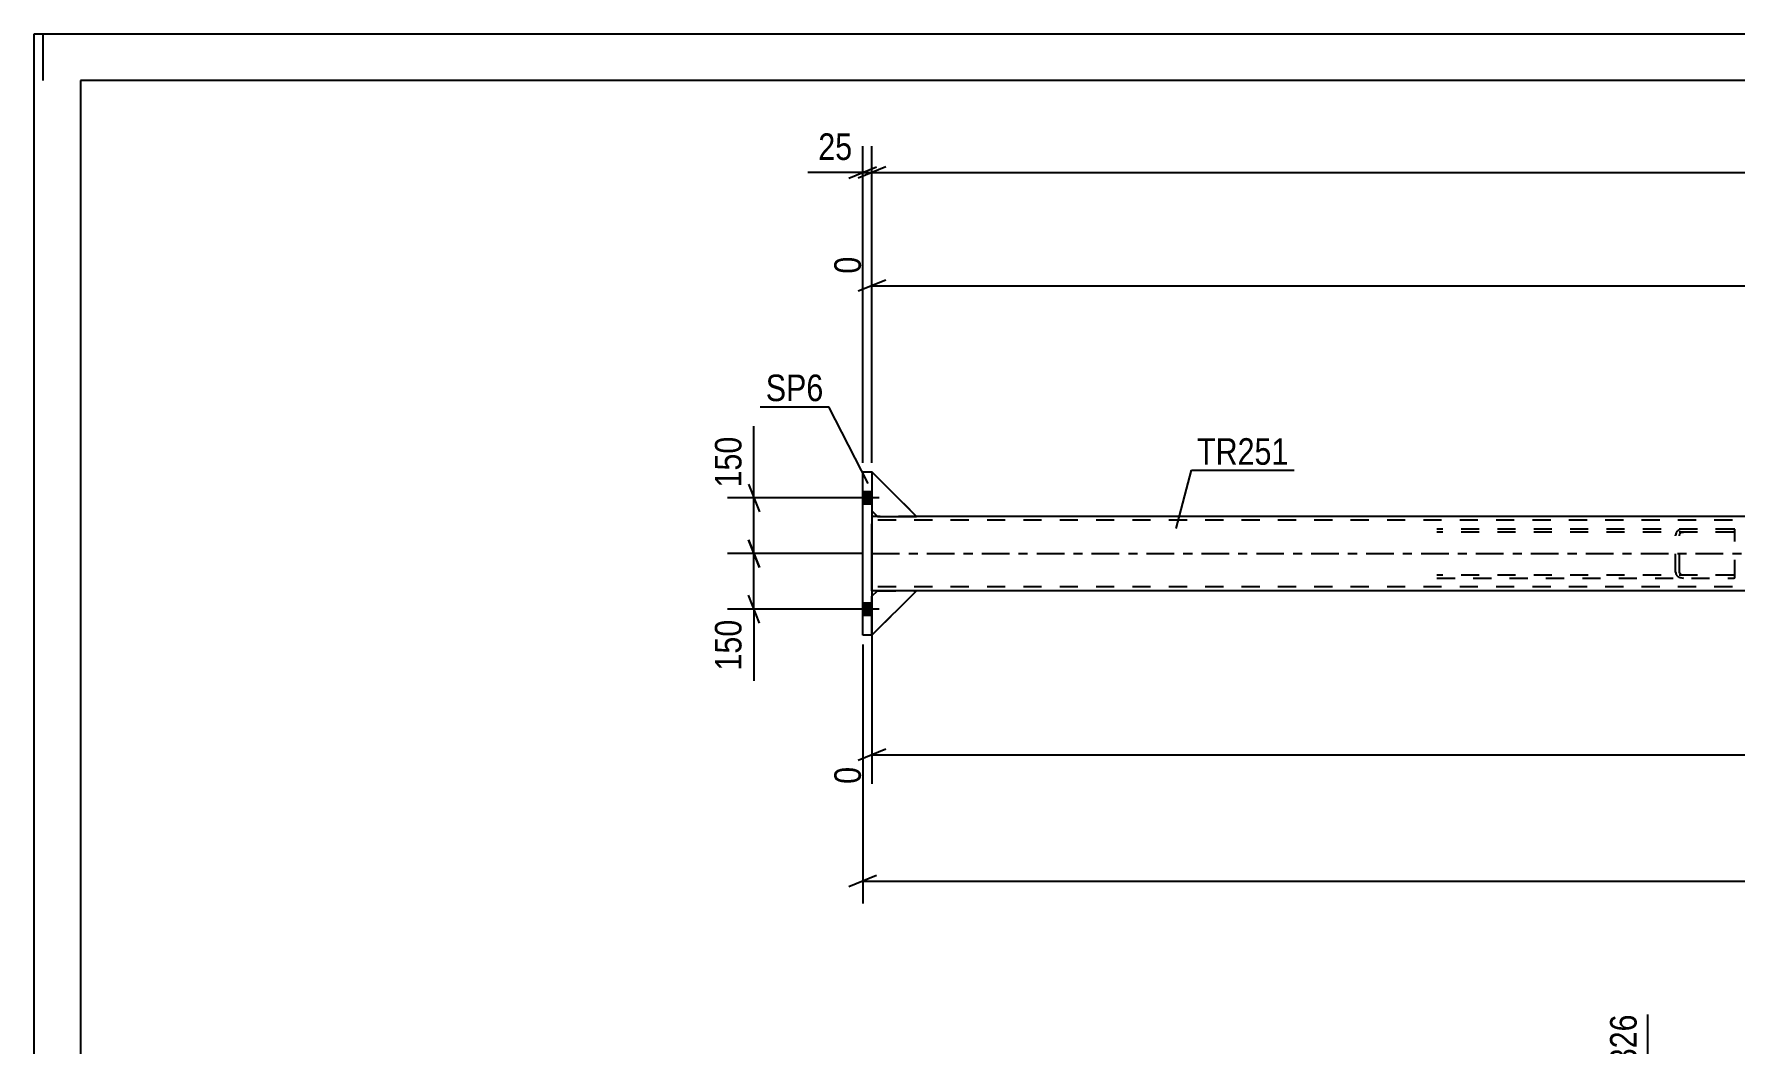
# Model space of a CAD drawing. Header units: millimetres. Extents: x -81 to 760, y -449 to 145.
# Drawn here: x -80.9 to 102.4, y 36.4 to 145.3 of the extents above; entities that cross this region are included whole.
import ezdxf

# ---------------------------------------------------------------- set-up
doc = ezdxf.new("R2010")
doc.units = ezdxf.units.MM
doc.linetypes.add('DXK_LINE_DOT2', pattern=[3.9198, 1.9599, -1.9599])
doc.linetypes.add('DXK_LINE_DOT3', pattern=[5.9187, 2.979, -0.9799, 0.9799, -0.9799])
doc.styles.add('Arial Narrow', font='ARIALN.TTF', dxfattribs={"height": 0.2})

# ---------------------------------------------------------------- blocks, each defined once
blk = doc.blocks.new('Unknown-122569792-1134')
at = {"color": 5, "linetype": 'Continuous'}
for p, q in [((760.08, 145.34), (-80.92, 145.34)), ((-80.92, 145.34), (-80.92, -448.66)), ((-79.92, 140.34), (-79.92, 145.34)), ((755.08, 140.34), (-75.92, 140.34)), ((-75.92, 140.34), (-75.92, -443.66))]:
    blk.add_line(p, q, dxfattribs=at)
blk = doc.blocks.new('Part-122569792-2342 - 2275')
at = {"color": 7, "linetype": 'DXK_LINE_DOT2'}
for p, q in [((9.41, 84.71), (10.01, 85.31)), ((14.21, 85.31), (9.41, 80.51)), ((9.41, 80.51), (9.41, 84.71)), ((10.01, 85.31), (14.21, 85.31))]:
    blk.add_line(p, q, dxfattribs=at)
blk = doc.blocks.new('Part-122569792-2420 - 2275')
at = {"color": 2, "linetype": 'Continuous'}
for p, q in [((10.01, 93.31), (9.41, 93.31)), ((9.41, 86.11), (9.41, 92.51)), ((219.75, 93.31), (14.21, 93.31)), ((10.01, 85.31), (9.41, 85.31)), ((219.75, 85.31), (14.21, 85.31))]:
    blk.add_line(p, q, dxfattribs=at)
at = {"color": 7, "linetype": 'DXK_LINE_DOT2'}
for p, q in [((9.41, 93.31), (9.41, 92.51)), ((9.41, 93.31), (9.41, 93.08)), ((580.38, 92.91), (9.41, 92.91)), ((14.21, 93.31), (10.01, 93.31)), ((9.41, 85.31), (9.41, 86.11)), ((580.38, 85.71), (9.41, 85.71)), ((14.21, 85.31), (10.01, 85.31))]:
    blk.add_line(p, q, dxfattribs=at)
at = {"color": 7, "linetype": 'DXK_LINE_DOT3'}
blk.add_line((9.41, 89.31), (580.38, 89.31), dxfattribs=at)
blk = doc.blocks.new('Part-122569792-2344 - 2275')
at = {"color": 7, "linetype": 'DXK_LINE_DOT2'}
for p, q in [((9.41, 84.71), (10.01, 85.31)), ((14.21, 85.31), (9.41, 80.51)), ((9.41, 80.51), (9.41, 84.71)), ((10.01, 85.31), (14.21, 85.31))]:
    blk.add_line(p, q, dxfattribs=at)
blk = doc.blocks.new('Bolt-122569792-2301 - 2275')
at = {"linetype": 'Continuous'}
for points in [[(8.41, 95.97), (8.41, 94.65), (9.41, 94.65), (9.41, 95.97)], [(8.41, 95.97), (8.41, 94.65), (9.41, 94.65), (9.41, 95.97)], [(8.41, 83.97), (8.41, 82.65), (9.41, 82.65), (9.41, 83.97)], [(8.41, 83.97), (8.41, 82.65), (9.41, 82.65), (9.41, 83.97)]]:
    blk.add_hatch(color=1, dxfattribs=at).paths.add_polyline_path(points)
at = {"color": 1, "linetype": 'Continuous'}
for p, q in [((9.41, 95.97), (8.41, 95.97)), ((9.41, 95.97), (8.41, 95.97)), ((10.17, 95.31), (5.41, 95.31)), ((10.17, 95.31), (5.41, 95.31)), ((9.41, 94.65), (8.41, 94.65)), ((9.41, 94.65), (8.41, 94.65)), ((10.17, 83.31), (5.41, 83.31)), ((10.17, 83.31), (5.41, 83.31)), ((9.41, 83.97), (8.41, 83.97)), ((9.41, 83.97), (8.41, 83.97)), ((9.41, 82.65), (8.41, 82.65)), ((9.41, 82.65), (8.41, 82.65))]:
    blk.add_line(p, q, dxfattribs=at)
blk = doc.blocks.new('Part-122569792-2316 - 2275')
at = {"color": 2, "linetype": 'Continuous'}
for p, q in [((14.21, 93.31), (9.41, 98.11)), ((9.41, 98.11), (9.41, 93.91)), ((9.41, 93.91), (10.01, 93.31)), ((10.01, 93.31), (14.21, 93.31))]:
    blk.add_line(p, q, dxfattribs=at)
blk = doc.blocks.new('Part-122569792-2317 - 2275')
at = {"color": 7, "linetype": 'DXK_LINE_DOT2'}
for p, q in [((14.21, 93.31), (9.41, 98.11)), ((9.41, 98.11), (9.41, 93.91)), ((9.41, 93.91), (10.01, 93.31)), ((10.01, 93.31), (14.21, 93.31))]:
    blk.add_line(p, q, dxfattribs=at)
blk = doc.blocks.new('Part-122569792-2468 - 2275')
at = {"color": 7, "linetype": 'DXK_LINE_DOT2'}
for p, q in [((102.3, 91.95), (70.3, 91.95)), ((96.88, 91.95), (96.54, 91.9)), ((102.43, 91.93), (102.3, 91.95)), ((102.43, 86.69), (102.43, 91.93)), ((102.3, 91.63), (70.3, 91.63)), ((96.08, 91.55), (96.01, 91.31)), ((96.01, 87.31), (96.01, 91.31)), ((96.44, 91.31), (96.48, 91.43)), ((96.44, 87.31), (96.44, 91.31)), ((96.71, 91.61), (96.88, 91.63)), ((102.3, 91.63), (102.43, 91.61)), ((102.3, 86.99), (70.3, 86.99)), ((70.3, 86.67), (102.3, 86.67)), ((96.01, 87.31), (96.08, 87.07)), ((96.48, 87.19), (96.44, 87.31)), ((96.54, 86.72), (96.88, 86.67)), ((96.88, 86.99), (96.71, 87.01)), ((102.3, 86.99), (102.43, 87.01)), ((102.3, 86.67), (102.43, 86.69))]:
    blk.add_line(p, q, dxfattribs=at)
for centre, radius, start, end in [((96.75, 91.14), 0.792, 104.8339, 148.022), ((96.81, 91.22), 0.396, 104.8339, 148.022), ((96.75, 87.48), 0.792, 211.978, 255.1661), ((96.81, 87.4), 0.396, 211.978, 255.1661)]:
    blk.add_arc(centre, radius, start, end, dxfattribs=at)
blk = doc.blocks.new('Part-122569792-2343 - 2275')
at = {"color": 2, "linetype": 'Continuous'}
for p, q in [((9.41, 84.71), (10.01, 85.31)), ((14.21, 85.31), (9.41, 80.51)), ((9.41, 80.51), (9.41, 84.71)), ((14.21, 85.31), (10.01, 85.31))]:
    blk.add_line(p, q, dxfattribs=at)
blk = doc.blocks.new('Part-122569792-2345 - 2275')
at = {"color": 7, "linetype": 'DXK_LINE_DOT2'}
for p, q in [((14.21, 93.31), (9.41, 98.11)), ((9.41, 98.11), (9.41, 93.91)), ((9.41, 93.91), (10.01, 93.31)), ((10.01, 93.31), (14.21, 93.31))]:
    blk.add_line(p, q, dxfattribs=at)
blk = doc.blocks.new('Part-122569792-2436 - 2275')
at = {"color": 2, "linetype": 'Continuous'}
for p, q in [((8.41, 80.51), (8.41, 98.11)), ((8.41, 98.11), (9.41, 98.11)), ((9.41, 98.11), (9.41, 80.51)), ((9.41, 80.51), (8.41, 80.51))]:
    blk.add_line(p, q, dxfattribs=at)
blk = doc.blocks.new('StraightDimension-122569792-8918 - 3516')
at = {"color": 7, "linetype": 'Continuous'}
for p, q in [((93.03, -5), (93.03, 39.62)), ((98.31, -5), (98.31, 35.12)), ((91.53, 25.91), (94.53, 27.11)), ((93.03, 26.51), (98.31, 26.51)), ((99.81, 27.11), (96.81, 25.91))]:
    blk.add_line(p, q, dxfattribs=at)
at = {"color": 0, "linetype": 'Continuous'}
blk.add_wipeout([(97.71, 35.72), (93.51, 35.72), (93.51, 27.21), (97.71, 27.21)], dxfattribs=at)
at = {"color": 0}
blk.add_wipeout([(99.01, 21.56), (99.01, 25.76), (92.32, 25.76), (92.32, 21.56)], dxfattribs=at)
at = {"color": 3, "linetype": 'Continuous', "style": 'Arial Narrow'}
blk.add_text('2458', height=2.863, rotation=90.0002, dxfattribs=at).set_placement((97.11, 27.81))
at = {"color": 3, "style": 'Arial Narrow'}
blk.add_text('132', height=2.863, dxfattribs=at).set_placement((92.92, 22.16))
blk = doc.blocks.new('StraightDimension-122569792-8919 - 3516')
at = {"color": 7, "linetype": 'Continuous'}
for p, q in [((93.03, -5), (93.03, 39.62)), ((86.6, -5), (86.6, 35.12)), ((85.1, 25.91), (88.1, 27.11)), ((86.6, 26.51), (93.03, 26.51)), ((94.53, 27.11), (91.53, 25.91))]:
    blk.add_line(p, q, dxfattribs=at)
at = {"color": 0}
blk.add_wipeout([(93.16, 27.26), (93.16, 31.46), (86.47, 31.46), (86.47, 27.26)], dxfattribs=at)
at = {"color": 3, "style": 'Arial Narrow'}
blk.add_text('161', height=2.863, dxfattribs=at).set_placement((87.07, 27.86))
at = {"color": 0, "linetype": 'Continuous'}
blk.add_wipeout([(92.43, 40.22), (88.23, 40.22), (88.23, 31.71), (92.43, 31.71)], dxfattribs=at)
at = {"color": 3, "linetype": 'Continuous', "style": 'Arial Narrow'}
blk.add_text('2326', height=2.863, rotation=90.0002, dxfattribs=at).set_placement((91.83, 32.31))
blk = doc.blocks.new('StraightDimension-122569792-2496 - 2275')
at = {"color": 7, "linetype": 'Continuous'}
for p, q in [((-3.91, 90.81), (-2.71, 87.81)), ((8.41, 89.31), (-6.16, 89.31)), ((-3.31, 83.31), (-3.31, 89.31)), ((-2.71, 81.81), (-3.91, 84.81)), ((5.41, 83.31), (-6.16, 83.31))]:
    blk.add_line(p, q, dxfattribs=at)
at = {"color": 0}
blk.add_wipeout([(-4.06, 82.79), (-8.26, 82.79), (-8.26, 76.1), (-4.06, 76.1)], dxfattribs=at)
at = {"color": 7, "linetype": 'Continuous'}
blk.add_line((-3.31, 83.31), (-3.31, 75.58), dxfattribs=at)
blk.add_line((-3.31, 83.31), (-3.31, 75.58), dxfattribs=at)
at = {"color": 3, "style": 'Arial Narrow'}
blk.add_text('150', height=2.863, rotation=90.0002, dxfattribs=at).set_placement((-4.66, 76.7))
blk = doc.blocks.new('StraightDimension-122569792-2505 - 2275')
at = {"color": 7, "linetype": 'Continuous'}
for p, q in [((-3.91, 96.81), (-2.71, 93.81)), ((5.41, 95.31), (-6.16, 95.31)), ((-3.31, 89.31), (-3.31, 95.31)), ((-2.71, 87.81), (-3.91, 90.81)), ((8.41, 89.31), (-6.16, 89.31))]:
    blk.add_line(p, q, dxfattribs=at)
at = {"color": 0}
blk.add_wipeout([(-4.06, 102.52), (-8.26, 102.52), (-8.26, 95.84), (-4.06, 95.84)], dxfattribs=at)
at = {"color": 7, "linetype": 'Continuous'}
blk.add_line((-3.31, 95.31), (-3.31, 103.04), dxfattribs=at)
blk.add_line((-3.31, 95.31), (-3.31, 103.04), dxfattribs=at)
at = {"color": 3, "style": 'Arial Narrow'}
blk.add_text('150', height=2.863, rotation=90.0002, dxfattribs=at).set_placement((-4.66, 96.44))
blk = doc.blocks.new('StraightDimension-122569792-2515 - 2275')
at = {"color": 7, "linetype": 'Continuous'}
for p, q in [((9.41, 84.31), (9.41, 64.48)), ((10.91, 68.21), (7.91, 67.01)), ((9.41, 67.61), (219.74, 67.61))]:
    blk.add_line(p, q, dxfattribs=at)
at = {"color": 0, "linetype": 'Continuous'}
blk.add_wipeout([(8.81, 66.91), (4.61, 66.91), (4.61, 63.88), (8.81, 63.88)], dxfattribs=at)
at = {"color": 3, "linetype": 'Continuous', "style": 'Arial Narrow'}
blk.add_text('0', height=2.86, rotation=90.0002, dxfattribs=at).set_placement((8.21, 64.48))
blk = doc.blocks.new('StraightDimension-122569792-2572 - 2275')
at = {"color": 7, "linetype": 'Continuous'}
for p, q in [((9.41, 99.11), (9.41, 121.33)), ((10.91, 118.8), (7.91, 117.6)), ((9.41, 118.2), (219.74, 118.2))]:
    blk.add_line(p, q, dxfattribs=at)
at = {"color": 0, "linetype": 'Continuous'}
blk.add_wipeout([(8.81, 121.93), (4.61, 121.93), (4.61, 118.9), (8.81, 118.9)], dxfattribs=at)
at = {"color": 3, "linetype": 'Continuous', "style": 'Arial Narrow'}
blk.add_text('0', height=2.86, rotation=90.0002, dxfattribs=at).set_placement((8.21, 119.5))
blk = doc.blocks.new('StraightDimension-122569792-2611 - 2275')
at = {"color": 7, "linetype": 'Continuous'}
for p, q in [((8.41, 99.11), (8.41, 133.26)), ((9.41, 99.11), (9.41, 133.26)), ((6.91, 129.81), (9.91, 131.01)), ((10.91, 131.01), (7.91, 129.81)), ((8.41, 130.41), (9.41, 130.41))]:
    blk.add_line(p, q, dxfattribs=at)
at = {"color": 0}
blk.add_wipeout([(7.88, 131.16), (7.88, 135.36), (3.02, 135.36), (3.02, 131.16)], dxfattribs=at)
at = {"color": 7, "linetype": 'Continuous'}
blk.add_line((8.41, 130.41), (2.5, 130.41), dxfattribs=at)
blk.add_line((8.41, 130.41), (2.5, 130.41), dxfattribs=at)
at = {"color": 3, "style": 'Arial Narrow'}
blk.add_text('25', height=2.863, dxfattribs=at).set_placement((3.62, 131.76))
blk = doc.blocks.new('StraightDimension-122569792-2645 - 2275')
at = {"color": 7, "linetype": 'Continuous'}
for p, q in [((9.41, 99.11), (9.41, 133.26)), ((10.91, 131.01), (7.91, 129.81)), ((9.41, 130.41), (591.28, 130.41))]:
    blk.add_line(p, q, dxfattribs=at)
blk = doc.blocks.new('StraightDimension-122569792-2670 - 2275')
at = {"color": 7, "linetype": 'Continuous'}
for p, q in [((8.41, 79.51), (8.41, 51.58)), ((9.91, 54.58), (6.91, 53.38)), ((8.41, 53.98), (592.28, 53.98))]:
    blk.add_line(p, q, dxfattribs=at)
blk = doc.blocks.new('Mark-122569792-2432 - 2275')
at = {"color": 0}
blk.add_wipeout([(4.17, 105.75), (4.17, 108.75), (-2.04, 108.75), (-2.04, 105.75)], dxfattribs=at)
blk.add_wipeout([(4.17, 105.75), (4.17, 108.75), (-2.04, 108.75), (-2.04, 105.75)], dxfattribs=at)
at = {"color": 30, "linetype": 'Continuous'}
for p in [(-2.64, 105.15), (8.99, 96.88)]:
    blk.add_line(p, (4.77, 105.15), dxfattribs=at)
at = {"color": 3, "style": 'Arial Narrow'}
blk.add_text('SP6', height=2.863, dxfattribs=at).set_placement((-2.04, 105.75))
blk = doc.blocks.new('Mark-122569792-2416 - 2275')
at = {"color": 0}
blk.add_wipeout([(54.32, 98.89), (54.32, 101.89), (44.45, 101.89), (44.45, 98.89)], dxfattribs=at)
blk.add_wipeout([(54.32, 98.89), (54.32, 101.89), (44.45, 101.89), (44.45, 98.89)], dxfattribs=at)
at = {"color": 30, "linetype": 'Continuous'}
for p, q in [((42.19, 92), (43.85, 98.29)), ((43.85, 98.29), (54.92, 98.29))]:
    blk.add_line(p, q, dxfattribs=at)
at = {"color": 3, "style": 'Arial Narrow'}
blk.add_text('TR251', height=2.863, dxfattribs=at).set_placement((44.45, 98.89))

msp = doc.modelspace()

# ---------------------------------------------------------------- block references
for name in ['Unknown-122569792-1134', 'Part-122569792-2436 - 2275', 'Part-122569792-2316 - 2275', 'Part-122569792-2317 - 2275', 'Part-122569792-2345 - 2275', 'Bolt-122569792-2301 - 2275', 'Part-122569792-2420 - 2275', 'Part-122569792-2468 - 2275', 'Part-122569792-2342 - 2275', 'Part-122569792-2344 - 2275', 'Part-122569792-2343 - 2275']:
    msp.add_blockref(name, (0, 0))

# ---------------------------------------------------------------- next in the draw order: block references
for name in ['StraightDimension-122569792-2496 - 2275', 'StraightDimension-122569792-8918 - 3516']:
    msp.add_blockref(name, (0, 0))

# ---------------------------------------------------------------- next in the draw order: block references
for name in ['StraightDimension-122569792-2505 - 2275', 'StraightDimension-122569792-2515 - 2275', 'StraightDimension-122569792-8919 - 3516']:
    msp.add_blockref(name, (0, 0))

# ---------------------------------------------------------------- next in the draw order: block references
for name in ['StraightDimension-122569792-2572 - 2275', 'StraightDimension-122569792-2670 - 2275']:
    msp.add_blockref(name, (0, 0))

# ---------------------------------------------------------------- next in the draw order: block references
msp.add_blockref('StraightDimension-122569792-2611 - 2275', (0, 0))

# ---------------------------------------------------------------- next in the draw order: block references
msp.add_blockref('StraightDimension-122569792-2645 - 2275', (0, 0))

# ---------------------------------------------------------------- next in the draw order: block references
for name in ['Mark-122569792-2432 - 2275', 'Mark-122569792-2416 - 2275']:
    msp.add_blockref(name, (0, 0))

doc.saveas('drawing.dxf')
